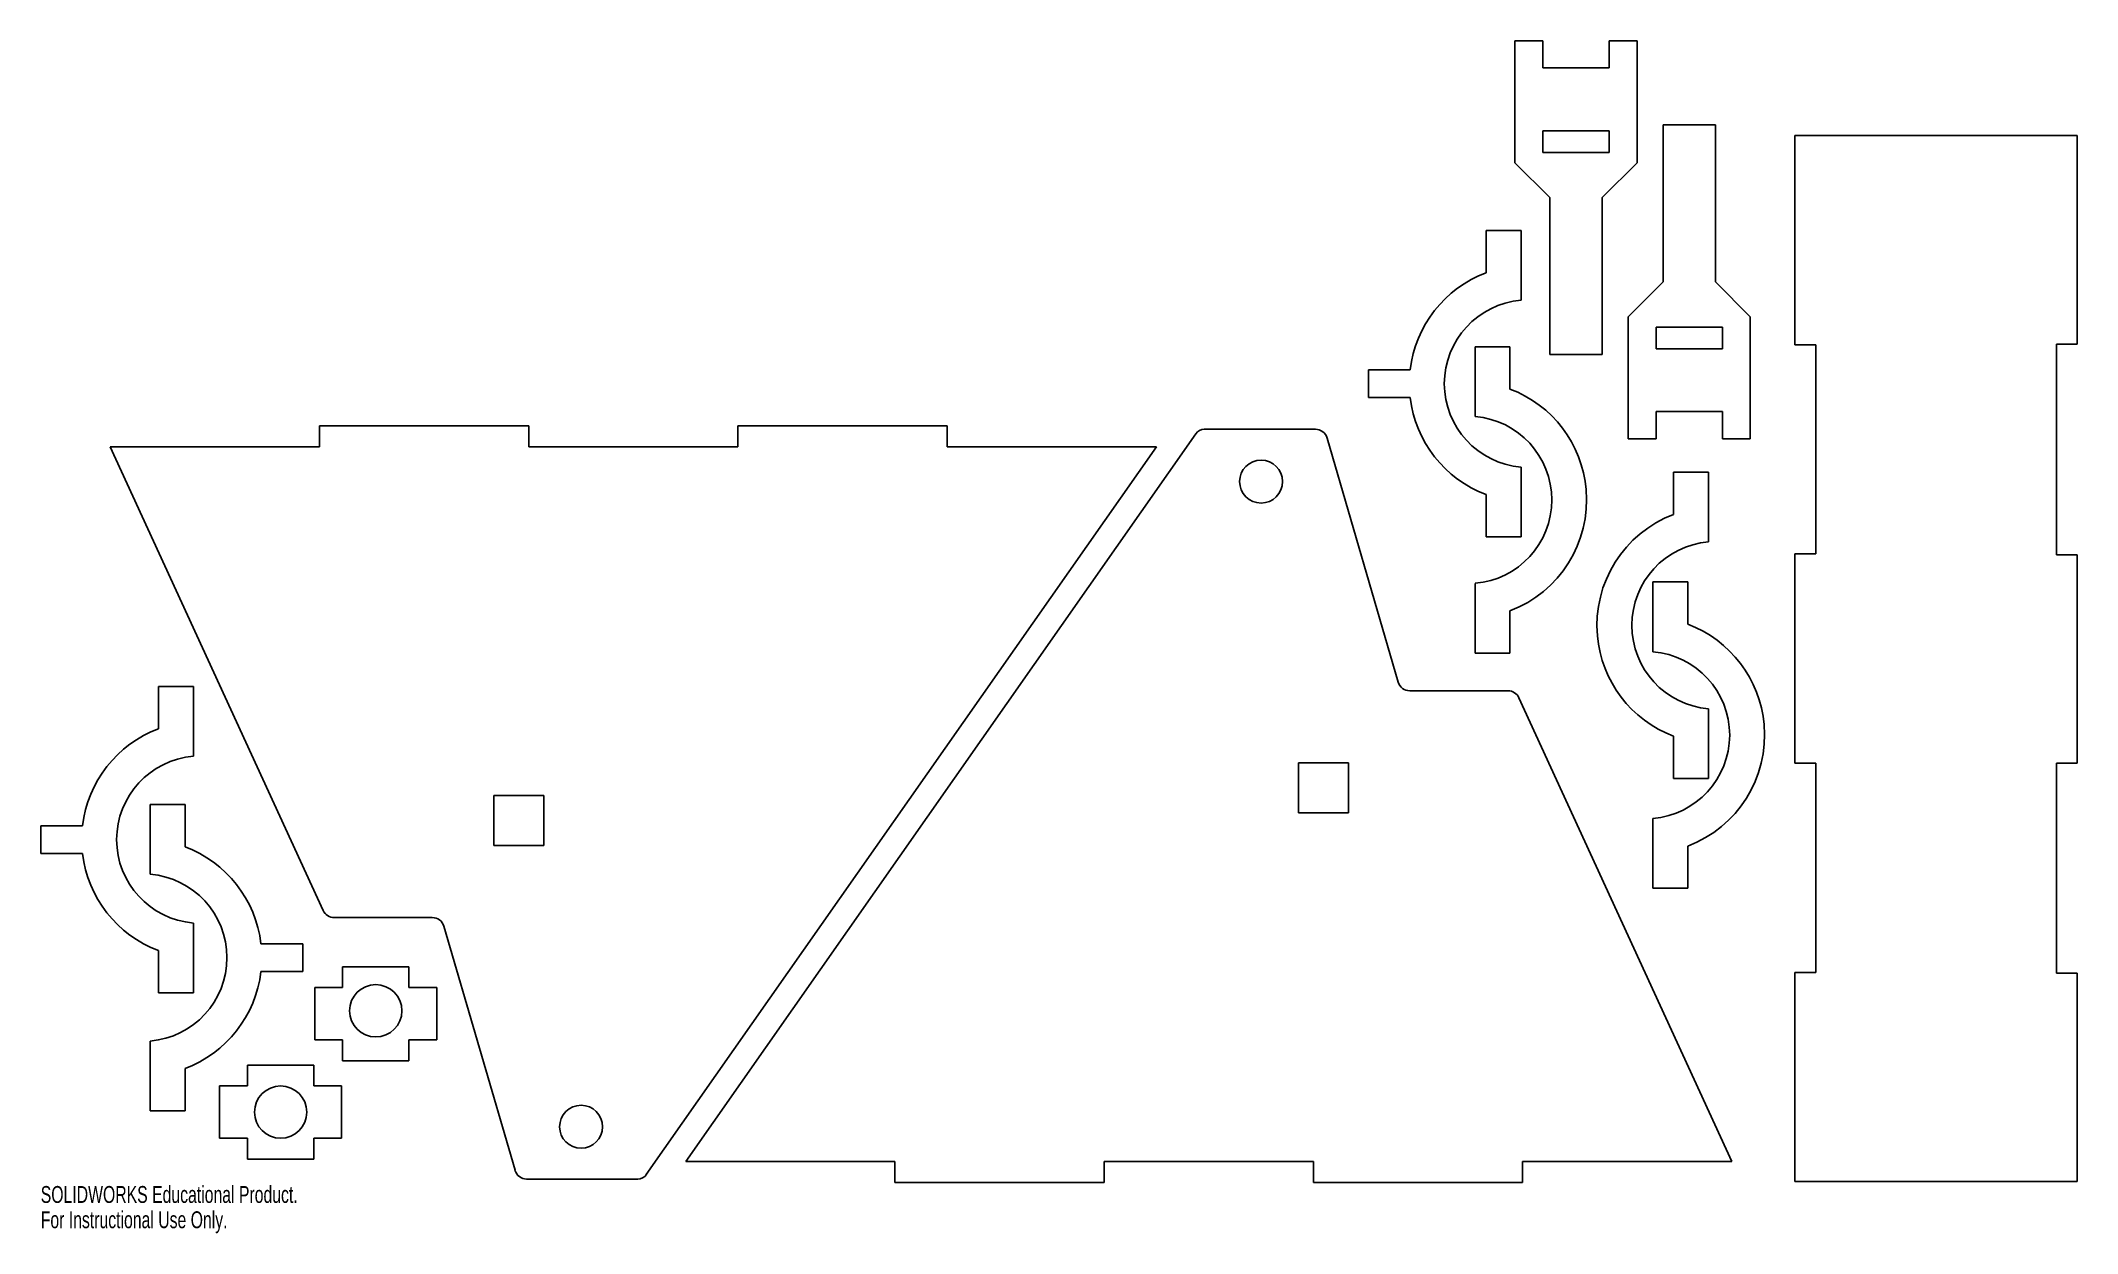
# Model space of a CAD drawing. Header units: millimetres. Extents: x -257 to 327, y -25 to 316.
import ezdxf

# ---------------------------------------------------------------- set-up
doc = ezdxf.new("R2010")
doc.units = ezdxf.units.MM
doc.styles.add('SLDTEXTSTYLE0', font='TXT', dxfattribs={"width": 0.7})

msp = doc.modelspace()

# ---------------------------------------------------------------- linework, layer by layer
at = {"color": 7, "linetype": 'Continuous'}
for p, q in [((165.56, 281.49), (165.56, 316.5)), ((165.56, 316.5), (173.56, 316.5)), ((173.56, 316.5), (173.56, 308.69)), ((192.56, 308.69), (192.56, 316.5)), ((192.56, 316.5), (200.56, 316.5)), ((200.56, 316.5), (200.56, 281.49)), ((173.56, 308.69), (192.56, 308.69)), ((208.02, 247.34), (208.02, 292.34)), ((208.02, 292.34), (223.02, 292.34)), ((223.02, 292.34), (223.02, 247.34)), ((173.56, 290.69), (173.56, 284.49)), ((173.56, 290.69), (192.56, 290.69)), ((192.56, 290.69), (192.56, 284.49)), ((251.8, 289.31), (245.8, 289.31)), ((245.8, 289.31), (245.8, 229.31)), ((251.8, 289.31), (320.8, 289.31)), ((320.8, 289.31), (326.8, 289.31)), ((326.8, 289.31), (326.8, 229.51)), ((175.55, 271.5), (165.56, 281.49)), ((173.56, 284.49), (192.56, 284.49)), ((200.56, 281.49), (190.57, 271.5)), ((175.56, 271.5), (175.55, 271.5)), ((175.56, 226.5), (175.56, 271.5)), ((190.57, 271.5), (190.56, 271.5)), ((190.56, 271.5), (190.56, 226.5)), ((167.29, 262.07), (157.29, 262.07)), ((157.29, 262.07), (157.29, 249.96)), ((167.29, 242.07), (167.29, 262.07)), ((198.02, 237.35), (208.01, 247.34)), ((208.01, 247.34), (208.02, 247.34)), ((223.02, 247.34), (223.03, 247.34)), ((223.03, 247.34), (233.02, 237.35)), ((198.02, 202.34), (198.02, 237.35)), ((206.02, 228.15), (206.02, 234.35)), ((225.02, 234.35), (206.02, 234.35)), ((225.02, 228.15), (225.02, 234.35)), ((233.02, 237.35), (233.02, 202.34)), ((154.11, 228.73), (154.11, 208.73)), ((154.11, 228.73), (164.11, 228.73)), ((164.11, 228.73), (164.11, 216.62)), ((225.02, 228.15), (206.02, 228.15)), ((245.8, 229.31), (251.8, 229.31)), ((251.8, 229.31), (251.8, 169.31)), ((320.8, 229.51), (320.8, 169.11)), ((326.8, 229.51), (320.8, 229.51)), ((123.53, 214.15), (123.53, 222.15)), ((123.53, 222.15), (135.53, 222.15)), ((190.56, 226.5), (175.56, 226.5)), ((135.53, 214.15), (123.53, 214.15)), ((-117.27, 206.06), (-177.27, 206.06)), ((-177.27, 206.06), (-177.27, 200.06)), ((-117.27, 200.06), (-117.27, 206.06)), ((2.73, 206.06), (-57.27, 206.06)), ((-57.27, 206.06), (-57.27, 200.06)), ((2.73, 200.06), (2.73, 206.06)), ((108.34, 205.07), (76.46, 205.07)), ((225.02, 210.15), (206.02, 210.15)), ((206.02, 210.15), (206.02, 202.34)), ((225.02, 202.34), (225.02, 210.15)), ((-237.27, 200.06), (-176.23, 67.08)), ((-177.27, 200.06), (-237.27, 200.06)), ((-87.27, 200.06), (-117.27, 200.06)), ((-57.27, 200.06), (-87.27, 200.06)), ((-83.54, -8.67), (62.73, 200.06)), ((74.01, 203.79), (-72.26, -4.93)), ((62.73, 200.06), (2.73, 200.06)), ((132.04, 132.57), (111.67, 202.57)), ((206.02, 202.34), (198.02, 202.34)), ((233.02, 202.34), (225.02, 202.34)), ((167.29, 174.23), (167.29, 194.23)), ((221.06, 192.77), (211.06, 192.77)), ((211.06, 192.77), (211.06, 180.66)), ((221.06, 172.77), (221.06, 192.77)), ((157.29, 174.23), (157.29, 186.34)), ((167.29, 174.23), (157.29, 174.23)), ((251.8, 169.31), (245.8, 169.31)), ((245.8, 169.31), (245.8, 109.31)), ((320.8, 169.11), (326.8, 169.11)), ((326.8, 169.11), (326.8, 109.31)), ((154.11, 160.89), (154.11, 140.89)), ((205.12, 161.29), (205.12, 141.29)), ((205.12, 161.29), (215.12, 161.29)), ((215.12, 161.29), (215.12, 149.18)), ((164.11, 140.89), (164.11, 153)), ((154.11, 140.89), (164.11, 140.89)), ((-213.44, 131.31), (-223.44, 131.31)), ((-223.44, 131.31), (-223.44, 119.2)), ((-213.44, 111.31), (-213.44, 131.31)), ((163.54, 130.07), (135.38, 130.07)), ((227.74, -4.93), (166.7, 128.04)), ((221.06, 104.94), (221.06, 124.94)), ((211.06, 104.94), (211.06, 117.04)), ((103.44, 95.07), (103.44, 109.4)), ((103.44, 109.4), (117.77, 109.4)), ((117.77, 95.07), (117.77, 109.4)), ((245.8, 109.31), (251.8, 109.31)), ((251.8, 109.31), (251.8, 49.31)), ((320.8, 109.31), (320.8, 49.11)), ((326.8, 109.31), (320.8, 109.31)), ((-112.97, 100.06), (-127.3, 100.06)), ((-127.3, 100.06), (-127.3, 85.73)), ((-112.97, 100.06), (-112.97, 85.73)), ((221.06, 104.94), (211.06, 104.94)), ((-225.82, 97.47), (-225.82, 77.47)), ((-225.82, 97.47), (-215.82, 97.47)), ((-215.82, 97.47), (-215.82, 85.37)), ((103.44, 95.07), (117.77, 95.07)), ((205.12, 93.45), (205.12, 73.45)), ((-257.2, 83.39), (-257.2, 91.39)), ((-257.2, 91.39), (-245.2, 91.39)), ((-245.2, 83.39), (-257.2, 83.39)), ((-112.97, 85.73), (-127.3, 85.73)), ((215.12, 73.45), (215.12, 85.56)), ((205.12, 73.45), (215.12, 73.45)), ((-173.07, 65.06), (-144.91, 65.06)), ((-213.44, 43.47), (-213.44, 63.47)), ((-141.57, 62.55), (-121.2, -7.44)), ((-223.44, 43.47), (-223.44, 55.58)), ((-194.05, 57.55), (-182.05, 57.55)), ((-182.05, 57.55), (-182.05, 49.55)), ((-182.05, 49.55), (-194.05, 49.55)), ((-170.64, 44.96), (-170.64, 50.96)), ((-170.64, 50.96), (-151.64, 50.96)), ((-151.64, 50.96), (-151.64, 44.96)), ((251.8, 49.31), (245.8, 49.31)), ((245.8, 49.31), (245.8, -10.69)), ((320.8, 49.11), (326.8, 49.11)), ((326.8, 49.11), (326.8, -10.69)), ((-213.44, 43.47), (-223.44, 43.47)), ((-178.64, 29.96), (-178.64, 44.96)), ((-178.64, 44.96), (-170.64, 44.96)), ((-151.64, 44.96), (-143.64, 44.96)), ((-143.64, 44.96), (-143.64, 29.96)), ((-225.82, 29.64), (-225.82, 9.64)), ((-170.64, 29.96), (-178.64, 29.96)), ((-170.64, 23.96), (-170.64, 29.96)), ((-143.64, 29.96), (-151.64, 29.96)), ((-151.64, 29.96), (-151.64, 23.96)), ((-151.64, 23.96), (-170.64, 23.96)), ((-215.82, 9.64), (-215.82, 21.74)), ((-197.91, 16.75), (-197.91, 22.75)), ((-197.91, 22.75), (-178.91, 22.75)), ((-178.91, 22.75), (-178.91, 16.75)), ((-205.91, 1.75), (-205.91, 16.75)), ((-205.91, 16.75), (-197.91, 16.75)), ((-178.91, 16.75), (-170.91, 16.75)), ((-170.91, 16.75), (-170.91, 1.75)), ((-225.82, 9.64), (-215.82, 9.64)), ((-197.91, 1.75), (-205.91, 1.75)), ((-197.91, -4.25), (-197.91, 1.75)), ((-170.91, 1.75), (-178.91, 1.75)), ((-178.91, 1.75), (-178.91, -4.25)), ((-178.91, -4.25), (-197.91, -4.25)), ((-72.26, -4.93), (-12.26, -4.93)), ((-12.26, -4.93), (-12.26, -10.93)), ((47.74, -10.93), (47.74, -4.93)), ((47.74, -4.93), (77.74, -4.93)), ((77.74, -4.93), (107.74, -4.93)), ((107.74, -4.93), (107.74, -10.93)), ((167.74, -10.93), (167.74, -4.93)), ((167.74, -4.93), (227.74, -4.93)), ((-117.87, -9.94), (-85.99, -9.94)), ((-12.26, -10.93), (47.74, -10.93)), ((107.74, -10.93), (167.74, -10.93)), ((245.8, -10.69), (251.8, -10.69)), ((251.8, -10.69), (320.8, -10.69)), ((326.8, -10.69), (320.8, -10.69))]:
    msp.add_line(p, q, dxfattribs=at)
for centre, radius in [((92.74, 190.07), 6.15), ((-161.14, 38.31), 7.5), ((-188.41, 9.25), 7.5), ((-102.27, 5.06), 6.15)]:
    msp.add_circle(centre, radius, dxfattribs=at)
for centre, radius, start, end in [((169.29, 218.15), 34, 110.66732, 173.24367), ((169.29, 218.15), 24, 94.78019, 265.21981), ((152.11, 184.81), 34, 5.06209, 69.33268), ((169.29, 218.15), 34, 186.75633, 249.33268), ((76.46, 202.07), 3, 90, 144.97845), ((108.34, 201.6), 3.47, 16.2274, 90), ((152.11, 184.81), 24, 274.78019, 85.21981), ((152.11, 184.81), 34, 290.66732, 5.06209), ((223.06, 148.85), 34, 110.66732, 185.06209), ((223.06, 148.85), 24, 94.78019, 265.21981), ((203.12, 117.37), 34, 5.06209, 69.33268), ((223.06, 148.85), 34, 185.06209, 249.33268), ((203.12, 117.37), 24, 274.78019, 85.21981), ((135.38, 133.54), 3.47, 196.2274, 270), ((163.54, 126.6), 3.47, 24.65688, 90), ((-211.44, 87.39), 34, 110.66732, 173.24367), ((203.12, 117.37), 34, 290.66732, 5.06209), ((-211.44, 87.39), 24, 94.78019, 265.21981), ((-211.44, 87.39), 34, 186.75633, 249.33268), ((-227.82, 53.55), 34, 6.75633, 69.33268), ((-227.82, 53.55), 24, 274.78019, 85.21981), ((-173.07, 68.53), 3.47, 204.65688, 270), ((-144.91, 61.58), 3.47, 16.2274, 90), ((-227.82, 53.55), 34, 290.66732, 353.24367), ((-117.87, -6.47), 3.47, 196.2274, 270), ((-85.99, -6.94), 3, 270, 324.97845)]:
    msp.add_arc(centre, radius, start, end, dxfattribs=at)

# ---------------------------------------------------------------- texts
at = {"color": 7, "linetype": 'Continuous', "char_height": 4.8336, "attachment_point": 1, "style": 'SLDTEXTSTYLE0'}
for s, insert in [('SOLIDWORKS Educational Product.', (-257.2, -11.95)), ('For Instructional Use Only.', (-257.2, -19.2))]:
    msp.add_mtext(s, dxfattribs=dict(at, insert=insert))

doc.saveas('drawing.dxf')
